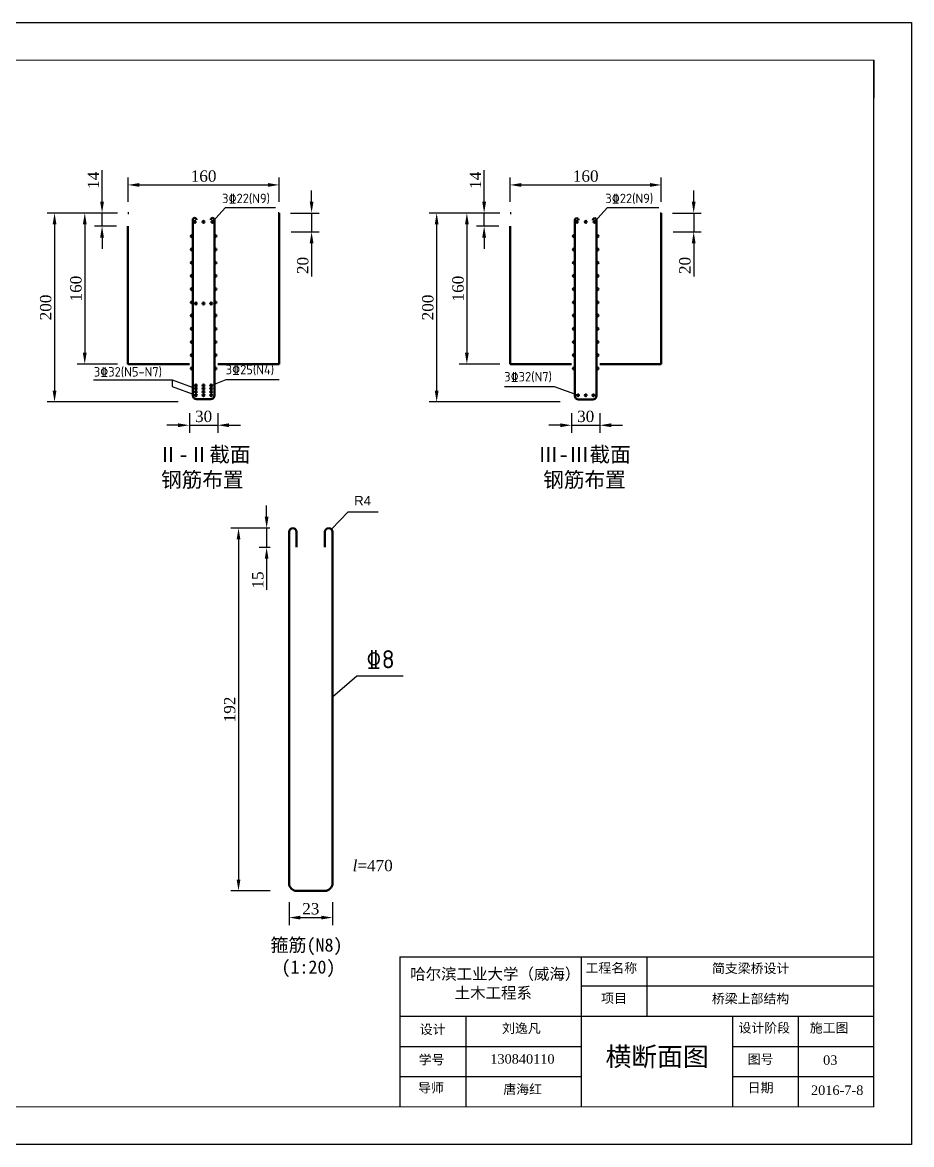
# Model space of a CAD drawing. Header units: millimetres. Extents: x -13981 to -5210, y -1943 to 2439.
# Drawn here: x -6511.5 to -6276.3, y 1072.5 to 1369.5 of the extents above; entities that cross this region are included whole.
import ezdxf

# ---------------------------------------------------------------- set-up
doc = ezdxf.new("R2010")
doc.units = ezdxf.units.MM
doc.linetypes.add('CENTER', pattern=[50.8, 31.75, -6.35, 6.35, -6.35])
doc.layers.get('0').update_dxf_attribs({"lineweight": 50})
doc.layers.add('图层1', color=7, linetype='CENTER')
doc.layers.add('图框', color=7, linetype='Continuous')
doc.layers.add('图层3', color=7, linetype='Continuous', lineweight=50)
doc.layers.add('注释 cm', color=7, linetype='Continuous', lineweight=25)
doc.styles.add('Annotative', font='arial.ttf')
doc.styles.get("Standard").update_dxf_attribs({"font": 'times.ttf'})
doc.styles.add('样式 1', font='tssdeng.shx', dxfattribs={"bigfont": 'gbcbig.shx'})
doc.dimstyles.new('副本 CM (1-400)', dxfattribs={"dimtxt": 3, "dimasz": 3, "dimexe": 2, "dimexo": 3, "dimgap": 0.8, "dimtad": 1, "dimdec": 1, "dimlfac": 4, "dimdsep": 46, "dimtxsty": 'Standard', "dimcen": 2.5, "dimadec": 0, "dimazin": 0, "dimtfac": 1, "dimtdec": 1, "dimtmove": 0, "dimatfit": 3, "dimfxl": 1, "dimarcsym": 0})
doc.dimstyles.new('副本CM 1-200', dxfattribs={"dimtxt": 3, "dimasz": 3, "dimexe": 2, "dimexo": 5, "dimgap": 0.8, "dimtad": 1, "dimdec": 1, "dimlfac": 2, "dimdsep": 46, "dimtxsty": 'Standard', "dimcen": 2.5, "dimadec": 0, "dimazin": 0, "dimtfac": 1, "dimtdec": 1, "dimtmove": 0, "dimatfit": 3, "dimfxl": 1, "dimarcsym": 0})

# ---------------------------------------------------------------- blocks, each defined once
blk = doc.blocks.new('*D105')
at = {"layer": '注释 cm', "color": 0, "lineweight": -2, "transparency": 16777216}
for p, q in [((-6490.49, 1322.07), (-6490.49, 1330.43)), ((-6486.37, 1319.07), (-6492.49, 1319.07)), ((-6490.49, 1315.57), (-6490.49, 1319.07)), ((-6486.62, 1315.57), (-6492.49, 1315.57)), ((-6490.49, 1312.57), (-6490.49, 1309.57))]:
    blk.add_line(p, q, dxfattribs=at)
at = {"layer": '注释 cm', "color": 0, "transparency": 16777216}
for points in [[(-6490.99, 1322.07), (-6489.99, 1322.07), (-6490.49, 1319.07)], [(-6490.99, 1312.57), (-6489.99, 1312.57), (-6490.49, 1315.57)]]:
    blk.add_solid(points, dxfattribs=at)
at = {"layer": '注释 cm', "color": 0, "transparency": 16777216, "insert": (-6492.79, 1327.75), "char_height": 3, "attachment_point": 5, "rotation": 90}
blk.add_mtext('14', dxfattribs=at)
blk = doc.blocks.new('*D106')
at = {"layer": '注释 cm', "color": 0, "lineweight": -2, "transparency": 16777216}
for p, q in [((-6486.37, 1319.07), (-6497.06, 1319.07)), ((-6495.06, 1316.07), (-6495.06, 1282.07)), ((-6486.37, 1279.07), (-6497.06, 1279.07))]:
    blk.add_line(p, q, dxfattribs=at)
at = {"layer": '注释 cm', "color": 0, "transparency": 16777216}
for points in [[(-6495.56, 1316.07), (-6494.56, 1316.07), (-6495.06, 1319.07)], [(-6495.56, 1282.07), (-6494.56, 1282.07), (-6495.06, 1279.07)]]:
    blk.add_solid(points, dxfattribs=at)
at = {"layer": '注释 cm', "color": 0, "transparency": 16777216, "insert": (-6497.39, 1299.07), "char_height": 3, "attachment_point": 5, "rotation": 90}
blk.add_mtext('160', dxfattribs=at)
blk = doc.blocks.new('*D107')
at = {"layer": '注释 cm', "color": 0, "lineweight": -2, "transparency": 16777216}
for p, q in [((-6486.5, 1319.07), (-6505.05, 1319.07)), ((-6503.05, 1316.07), (-6503.05, 1272.07)), ((-6470.37, 1269.07), (-6505.05, 1269.07))]:
    blk.add_line(p, q, dxfattribs=at)
at = {"layer": '注释 cm', "color": 0, "transparency": 16777216}
for points in [[(-6503.55, 1316.07), (-6502.55, 1316.07), (-6503.05, 1319.07)], [(-6503.55, 1272.07), (-6502.55, 1272.07), (-6503.05, 1269.07)]]:
    blk.add_solid(points, dxfattribs=at)
at = {"layer": '注释 cm', "color": 0, "transparency": 16777216, "insert": (-6505.38, 1294.07), "char_height": 3, "attachment_point": 5, "rotation": 90}
blk.add_mtext('200', dxfattribs=at)
blk = doc.blocks.new('*D108')
at = {"layer": '注释 cm', "color": 0, "lineweight": -2, "transparency": 16777216}
for p, q in [((-6483.62, 1322.07), (-6483.62, 1328.5)), ((-6443.62, 1322.07), (-6443.62, 1328.5)), ((-6480.62, 1326.5), (-6446.62, 1326.5))]:
    blk.add_line(p, q, dxfattribs=at)
at = {"layer": '注释 cm', "color": 0, "transparency": 16777216}
for points in [[(-6480.62, 1327), (-6480.62, 1326), (-6483.62, 1326.5)], [(-6446.62, 1327), (-6446.62, 1326), (-6443.62, 1326.5)]]:
    blk.add_solid(points, dxfattribs=at)
at = {"layer": '注释 cm', "color": 0, "transparency": 16777216, "insert": (-6463.62, 1328.83), "char_height": 3, "attachment_point": 5}
blk.add_mtext('160', dxfattribs=at)
blk = doc.blocks.new('*D109')
at = {"layer": '注释 cm', "color": 0, "lineweight": -2, "transparency": 16777216}
for p, q in [((-6467.37, 1266.07), (-6467.37, 1260.9)), ((-6459.87, 1266.07), (-6459.87, 1260.9)), ((-6470.37, 1262.9), (-6473.37, 1262.9)), ((-6467.37, 1262.9), (-6459.87, 1262.9)), ((-6456.87, 1262.9), (-6453.87, 1262.9))]:
    blk.add_line(p, q, dxfattribs=at)
at = {"layer": '注释 cm', "color": 0, "transparency": 16777216}
for points in [[(-6470.37, 1263.4), (-6470.37, 1262.4), (-6467.37, 1262.9)], [(-6456.87, 1263.4), (-6456.87, 1262.4), (-6459.87, 1262.9)]]:
    blk.add_solid(points, dxfattribs=at)
at = {"layer": '注释 cm', "color": 0, "transparency": 16777216, "insert": (-6463.62, 1265.22), "char_height": 3, "attachment_point": 5}
blk.add_mtext('30', dxfattribs=at)
blk = doc.blocks.new('*D110')
at = {"layer": '注释 cm', "color": 0, "lineweight": -2, "transparency": 16777216}
for p, q in [((-6435.05, 1322.07), (-6435.05, 1325.07)), ((-6440.62, 1319.07), (-6433.05, 1319.07)), ((-6435.05, 1319.07), (-6435.05, 1314.07)), ((-6440.48, 1314.07), (-6433.05, 1314.07)), ((-6435.05, 1311.07), (-6435.05, 1302.3))]:
    blk.add_line(p, q, dxfattribs=at)
at = {"layer": '注释 cm', "color": 0, "transparency": 16777216}
for points in [[(-6435.55, 1322.07), (-6434.55, 1322.07), (-6435.05, 1319.07)], [(-6435.55, 1311.07), (-6434.55, 1311.07), (-6435.05, 1314.07)]]:
    blk.add_solid(points, dxfattribs=at)
at = {"layer": '注释 cm', "color": 0, "transparency": 16777216, "insert": (-6437.37, 1305.18), "char_height": 3, "attachment_point": 5, "rotation": 90}
blk.add_mtext('20', dxfattribs=at)
blk = doc.blocks.new('*D111')
at = {"layer": '注释 cm', "color": 0, "lineweight": -2, "transparency": 16777216}
for p, q in [((-6389.4, 1322.07), (-6389.4, 1330.43)), ((-6385.28, 1319.07), (-6391.4, 1319.07)), ((-6389.4, 1315.57), (-6389.4, 1319.07)), ((-6385.53, 1315.57), (-6391.4, 1315.57)), ((-6389.4, 1312.57), (-6389.4, 1309.57))]:
    blk.add_line(p, q, dxfattribs=at)
at = {"layer": '注释 cm', "color": 0, "transparency": 16777216}
for points in [[(-6389.9, 1322.07), (-6388.9, 1322.07), (-6389.4, 1319.07)], [(-6389.9, 1312.57), (-6388.9, 1312.57), (-6389.4, 1315.57)]]:
    blk.add_solid(points, dxfattribs=at)
at = {"layer": '注释 cm', "color": 0, "transparency": 16777216, "insert": (-6391.7, 1327.75), "char_height": 3, "attachment_point": 5, "rotation": 90}
blk.add_mtext('14', dxfattribs=at)
blk = doc.blocks.new('*D112')
at = {"layer": '注释 cm', "color": 0, "lineweight": -2, "transparency": 16777216}
for p, q in [((-6385.28, 1319.07), (-6395.97, 1319.07)), ((-6393.97, 1316.07), (-6393.97, 1282.07)), ((-6385.28, 1279.07), (-6395.97, 1279.07))]:
    blk.add_line(p, q, dxfattribs=at)
at = {"layer": '注释 cm', "color": 0, "transparency": 16777216}
for points in [[(-6394.47, 1316.07), (-6393.47, 1316.07), (-6393.97, 1319.07)], [(-6394.47, 1282.07), (-6393.47, 1282.07), (-6393.97, 1279.07)]]:
    blk.add_solid(points, dxfattribs=at)
at = {"layer": '注释 cm', "color": 0, "transparency": 16777216, "insert": (-6396.3, 1299.07), "char_height": 3, "attachment_point": 5, "rotation": 90}
blk.add_mtext('160', dxfattribs=at)
blk = doc.blocks.new('*D113')
at = {"layer": '注释 cm', "color": 0, "lineweight": -2, "transparency": 16777216}
for p, q in [((-6385.41, 1319.07), (-6403.96, 1319.07)), ((-6401.96, 1316.07), (-6401.96, 1272.07)), ((-6369.28, 1269.07), (-6403.96, 1269.07))]:
    blk.add_line(p, q, dxfattribs=at)
at = {"layer": '注释 cm', "color": 0, "transparency": 16777216}
for points in [[(-6402.46, 1316.07), (-6401.46, 1316.07), (-6401.96, 1319.07)], [(-6402.46, 1272.07), (-6401.46, 1272.07), (-6401.96, 1269.07)]]:
    blk.add_solid(points, dxfattribs=at)
at = {"layer": '注释 cm', "color": 0, "transparency": 16777216, "insert": (-6404.29, 1294.07), "char_height": 3, "attachment_point": 5, "rotation": 90}
blk.add_mtext('200', dxfattribs=at)
blk = doc.blocks.new('*D114')
at = {"layer": '注释 cm', "color": 0, "lineweight": -2, "transparency": 16777216}
for p, q in [((-6382.53, 1322.07), (-6382.53, 1328.5)), ((-6342.53, 1322.07), (-6342.53, 1328.5)), ((-6379.53, 1326.5), (-6345.53, 1326.5))]:
    blk.add_line(p, q, dxfattribs=at)
at = {"layer": '注释 cm', "color": 0, "transparency": 16777216}
for points in [[(-6379.53, 1327), (-6379.53, 1326), (-6382.53, 1326.5)], [(-6345.53, 1327), (-6345.53, 1326), (-6342.53, 1326.5)]]:
    blk.add_solid(points, dxfattribs=at)
at = {"layer": '注释 cm', "color": 0, "transparency": 16777216, "insert": (-6362.53, 1328.83), "char_height": 3, "attachment_point": 5}
blk.add_mtext('160', dxfattribs=at)
blk = doc.blocks.new('*D115')
at = {"layer": '注释 cm', "color": 0, "lineweight": -2, "transparency": 16777216}
for p, q in [((-6366.28, 1266.07), (-6366.28, 1260.9)), ((-6358.78, 1266.07), (-6358.78, 1260.9)), ((-6369.28, 1262.9), (-6372.28, 1262.9)), ((-6366.28, 1262.9), (-6358.78, 1262.9)), ((-6355.78, 1262.9), (-6352.78, 1262.9))]:
    blk.add_line(p, q, dxfattribs=at)
at = {"layer": '注释 cm', "color": 0, "transparency": 16777216}
for points in [[(-6369.28, 1263.4), (-6369.28, 1262.4), (-6366.28, 1262.9)], [(-6355.78, 1263.4), (-6355.78, 1262.4), (-6358.78, 1262.9)]]:
    blk.add_solid(points, dxfattribs=at)
at = {"layer": '注释 cm', "color": 0, "transparency": 16777216, "insert": (-6362.53, 1265.22), "char_height": 3, "attachment_point": 5}
blk.add_mtext('30', dxfattribs=at)
blk = doc.blocks.new('*D116')
at = {"layer": '注释 cm', "color": 0, "lineweight": -2, "transparency": 16777216}
for p, q in [((-6333.96, 1322.07), (-6333.96, 1325.07)), ((-6339.53, 1319.07), (-6331.96, 1319.07)), ((-6333.96, 1319.07), (-6333.96, 1314.07)), ((-6339.39, 1314.07), (-6331.96, 1314.07)), ((-6333.96, 1311.07), (-6333.96, 1302.3))]:
    blk.add_line(p, q, dxfattribs=at)
at = {"layer": '注释 cm', "color": 0, "transparency": 16777216}
for points in [[(-6334.46, 1322.07), (-6333.46, 1322.07), (-6333.96, 1319.07)], [(-6334.46, 1311.07), (-6333.46, 1311.07), (-6333.96, 1314.07)]]:
    blk.add_solid(points, dxfattribs=at)
at = {"layer": '注释 cm', "color": 0, "transparency": 16777216, "insert": (-6336.28, 1305.18), "char_height": 3, "attachment_point": 5, "rotation": 90}
blk.add_mtext('20', dxfattribs=at)
blk = doc.blocks.new('*D158')
at = {"layer": '注释 cm', "color": 0, "lineweight": -2, "transparency": 16777216}
for p, q in [((-6446.94, 1238.66), (-6446.94, 1241.66)), ((-6446.11, 1235.66), (-6448.94, 1235.66)), ((-6446.94, 1235.66), (-6446.94, 1230.56)), ((-6446.01, 1230.56), (-6448.94, 1230.56)), ((-6446.94, 1227.56), (-6446.94, 1219.35))]:
    blk.add_line(p, q, dxfattribs=at)
at = {"layer": '注释 cm', "color": 0, "transparency": 16777216}
for points in [[(-6447.44, 1238.66), (-6446.44, 1238.66), (-6446.94, 1235.66)], [(-6447.44, 1227.56), (-6446.44, 1227.56), (-6446.94, 1230.56)]]:
    blk.add_solid(points, dxfattribs=at)
at = {"layer": '注释 cm', "color": 0, "transparency": 16777216, "insert": (-6449.27, 1221.95), "char_height": 3, "attachment_point": 5, "rotation": 90}
blk.add_mtext('15', dxfattribs=at)
blk = doc.blocks.new('*D159')
at = {"layer": '注释 cm', "color": 0, "lineweight": -2, "transparency": 16777216}
for p, q in [((-6446.11, 1235.66), (-6456.38, 1235.66)), ((-6454.38, 1232.66), (-6454.38, 1142.66)), ((-6446.01, 1139.66), (-6456.38, 1139.66))]:
    blk.add_line(p, q, dxfattribs=at)
at = {"layer": '注释 cm', "color": 0, "transparency": 16777216}
for points in [[(-6454.88, 1232.66), (-6453.88, 1232.66), (-6454.38, 1235.66)], [(-6454.88, 1142.66), (-6453.88, 1142.66), (-6454.38, 1139.66)]]:
    blk.add_solid(points, dxfattribs=at)
at = {"layer": '注释 cm', "color": 0, "transparency": 16777216, "insert": (-6456.71, 1187.66), "char_height": 3, "attachment_point": 5, "rotation": 90}
blk.add_mtext('192', dxfattribs=at)
blk = doc.blocks.new('*D160')
at = {"layer": '注释 cm', "color": 0, "lineweight": -2, "transparency": 16777216}
for p, q in [((-6441.01, 1136.66), (-6441.01, 1130.58)), ((-6429.51, 1136.66), (-6429.51, 1130.58)), ((-6438.01, 1132.58), (-6432.51, 1132.58))]:
    blk.add_line(p, q, dxfattribs=at)
at = {"layer": '注释 cm', "color": 0, "transparency": 16777216}
for points in [[(-6438.01, 1133.08), (-6438.01, 1132.08), (-6441.01, 1132.58)], [(-6432.51, 1133.08), (-6432.51, 1132.08), (-6429.51, 1132.58)]]:
    blk.add_solid(points, dxfattribs=at)
at = {"layer": '注释 cm', "color": 0, "transparency": 16777216, "insert": (-6435.26, 1134.9), "char_height": 3, "attachment_point": 5}
blk.add_mtext('23', dxfattribs=at)

msp = doc.modelspace()

# ---------------------------------------------------------------- linework, layer by layer
for p, q in [((-6483.6214, 1319.0724), (-6483.3714, 1319.0724)), ((-6443.6214, 1319.0724), (-6443.8714, 1319.0724)), ((-6443.6214, 1319.0724), (-6443.6214, 1315.5724)), ((-6382.5321, 1319.0724), (-6382.2821, 1319.0724)), ((-6342.5321, 1319.0724), (-6342.7821, 1319.0724)), ((-6342.5321, 1319.0724), (-6342.5321, 1315.5724)), ((-6466.4964, 1270.7777), (-6466.4964, 1317.2777)), ((-6460.7464, 1270.7777), (-6460.7464, 1317.2777)), ((-6365.4071, 1270.6973), (-6365.4071, 1317.1973)), ((-6359.6571, 1270.6973), (-6359.6571, 1317.1973)), ((-6483.6214, 1315.5724), (-6483.6214, 1279.0724)), ((-6443.6214, 1315.5724), (-6443.6214, 1279.0724)), ((-6382.5321, 1315.5724), (-6382.5321, 1279.0724)), ((-6342.5321, 1315.5724), (-6342.5321, 1279.0724)), ((-6483.6214, 1279.0724), (-6468.7107, 1279.0724)), ((-6468.7107, 1279.0724), (-6467.3714, 1279.0724)), ((-6458.5321, 1279.0724), (-6459.8714, 1279.0724)), ((-6443.6214, 1279.0724), (-6458.5321, 1279.0724)), ((-6382.5321, 1279.0724), (-6367.6214, 1279.0724)), ((-6367.6214, 1279.0724), (-6366.2821, 1279.0724)), ((-6357.4428, 1279.0724), (-6358.7821, 1279.0724)), ((-6342.5321, 1279.0724), (-6357.4428, 1279.0724)), ((-6465.4964, 1269.7777), (-6461.7464, 1269.7777)), ((-6364.4071, 1269.6973), (-6360.6571, 1269.6973)), ((-6441.0148, 1141.6631), (-6441.0148, 1234.6631)), ((-6439.0148, 1234.6631), (-6439.0148, 1230.6631)), ((-6431.5148, 1234.6631), (-6431.5148, 1230.6631)), ((-6429.5148, 1141.6631), (-6429.5148, 1234.6631)), ((-6439.0148, 1139.6631), (-6431.5148, 1139.6631))]:
    msp.add_line(p, q)
for centre in [(-6465.9514, 1316.7334), (-6463.6214, 1316.7334), (-6461.2914, 1316.7334), (-6364.8621, 1316.7334), (-6362.5321, 1316.7334), (-6360.2021, 1316.7334), (-6466.7538, 1312.9242), (-6460.489, 1312.9242), (-6365.6645, 1312.9242), (-6359.3997, 1312.9242), (-6466.7538, 1309.4242), (-6460.489, 1309.4242), (-6365.6645, 1309.4242), (-6359.3997, 1309.4242), (-6466.7538, 1305.9242), (-6460.489, 1305.9242), (-6365.6645, 1305.9242), (-6359.3997, 1305.9242), (-6466.7538, 1302.4242), (-6460.489, 1302.4242), (-6365.6645, 1302.4242), (-6359.3997, 1302.4242), (-6466.7538, 1298.9242), (-6460.489, 1298.9242), (-6365.6645, 1298.9242), (-6359.3997, 1298.9242), (-6466.7538, 1295.4242), (-6466.7538, 1295.4242), (-6465.6514, 1295.1249), (-6463.6214, 1295.1249), (-6461.5914, 1295.1249), (-6460.489, 1295.4242), (-6460.489, 1295.4242), (-6365.6645, 1295.4242), (-6365.6645, 1295.4242), (-6359.3997, 1295.4242), (-6359.3997, 1295.4242), (-6466.7538, 1291.9242), (-6460.489, 1291.9242), (-6365.6645, 1291.9242), (-6359.3997, 1291.9242), (-6466.7538, 1288.4242), (-6460.489, 1288.4242), (-6365.6645, 1288.4242), (-6359.3997, 1288.4242), (-6466.7538, 1284.9242), (-6460.489, 1284.9242), (-6365.6645, 1284.9242), (-6359.3997, 1284.9242), (-6466.7538, 1281.4242), (-6460.489, 1281.4242), (-6365.6645, 1281.4242), (-6359.3997, 1281.4242), (-6466.7538, 1277.9242), (-6460.489, 1277.9242), (-6365.6645, 1277.9242), (-6359.3997, 1277.9242), (-6465.6514, 1273.4149), (-6465.6514, 1272.6124), (-6465.6514, 1271.7174), (-6463.6214, 1273.4149), (-6463.6214, 1272.6124), (-6463.6214, 1271.7174), (-6461.5914, 1273.4149), (-6461.5914, 1272.6124), (-6461.5914, 1271.7174), (-6465.6514, 1270.8224), (-6463.6214, 1270.8224), (-6461.5914, 1270.8224), (-6364.5621, 1270.8224), (-6362.5321, 1270.8224), (-6360.5021, 1270.8224)]:
    msp.add_circle(centre, 0.25)
for centre, radius, start, end in [((-6465.9964, 1317.2777), 0.5, 90, 180), ((-6465.9964, 1317.2777), 0.5, 0, 90), ((-6461.2464, 1317.2777), 0.5, 90, 180), ((-6461.2464, 1317.2777), 0.5, 0, 90), ((-6364.9071, 1317.1973), 0.5, 90, 180), ((-6364.9071, 1317.1973), 0.5, 0, 90), ((-6360.1571, 1317.1973), 0.5, 90, 180), ((-6360.1571, 1317.1973), 0.5, 0, 90), ((-6465.4964, 1270.7777), 1, 180, 270), ((-6461.7464, 1270.7777), 1, 270, 0), ((-6364.4071, 1270.6973), 1, 180, 270), ((-6360.6571, 1270.6973), 1, 270, 0), ((-6440.0148, 1234.6631), 1, 90, 180), ((-6440.0148, 1234.6631), 1, 0, 90), ((-6430.5148, 1234.6631), 1, 90, 180), ((-6430.5148, 1234.6631), 1, 0, 90), ((-6439.0148, 1141.6631), 2, 180, 270), ((-6431.5148, 1141.6631), 2, 270, 0)]:
    msp.add_arc(centre, radius, start, end)
at = {"layer": '图层1'}
for p, q in [((-6466.0989, 1270.8224), (-6466.0989, 1270.8224)), ((-6365.0096, 1270.8224), (-6365.0096, 1270.8224))]:
    msp.add_line(p, q, dxfattribs=at)
at = {"layer": '图框', "ltscale": 3}
for p, q in [((-6286.325, 1359.5095), (-6286.325, 1349.5095)), ((-6411.7328, 1122.1764), (-6286.325, 1122.1764)), ((-6411.7328, 1122.1764), (-6411.7328, 1082.5095)), ((-6363.7285, 1122.1764), (-6363.7285, 1082.5095)), ((-6346.325, 1122.1764), (-6346.325, 1106.5029)), ((-6363.7285, 1114.5007), (-6286.325, 1114.5007)), ((-6411.7328, 1106.5029), (-6286.325, 1106.5029)), ((-6394.2296, 1106.5029), (-6394.2296, 1082.5095)), ((-6323.7285, 1106.5029), (-6323.7285, 1082.5095)), ((-6306.325, 1106.5029), (-6306.325, 1082.5095)), ((-6411.7328, 1098.5051), (-6363.7285, 1098.5051)), ((-6411.7328, 1098.5051), (-6376.325, 1098.5051)), ((-6323.7285, 1098.5051), (-6286.325, 1098.5051)), ((-6411.7328, 1090.5073), (-6363.7285, 1090.5073)), ((-6411.7328, 1090.5073), (-6376.325, 1090.5073)), ((-6323.7285, 1090.5073), (-6286.325, 1090.5073))]:
    msp.add_line(p, q, dxfattribs=at)
msp.add_lwpolyline([(-6696.325, 1369.5095), (-6276.325, 1369.5095), (-6276.325, 1072.5095), (-6696.325, 1072.5095)], close=True, dxfattribs=at)
at = {"layer": '图框', "ltscale": 3, "const_width": 0.32}
msp.add_lwpolyline([(-6666.325, 1082.5095), (-6286.325, 1082.5095), (-6286.325, 1359.5095), (-6666.325, 1359.5095)], close=True, dxfattribs=at)
at = {"layer": '注释 cm'}
for p, q in [((-6461.2914, 1316.7334), (-6457.8313, 1320.5415)), ((-6457.8313, 1320.5415), (-6444.6079, 1320.5415)), ((-6360.2021, 1316.7334), (-6356.742, 1320.5415)), ((-6356.742, 1320.5415), (-6343.1587, 1320.5415)), ((-6492.7638, 1274.9319), (-6471.9298, 1274.9319)), ((-6471.9298, 1274.9319), (-6465.6514, 1272.6124)), ((-6471.9298, 1274.9319), (-6471.9298, 1273.1419)), ((-6461.5914, 1273.4149), (-6457.6675, 1275.0205)), ((-6457.6675, 1275.0205), (-6443.5963, 1275.0205)), ((-6471.9298, 1273.1419), (-6465.6514, 1270.8224)), ((-6383.9791, 1273.1419), (-6370.8404, 1273.1419)), ((-6370.8404, 1273.1419), (-6364.5621, 1270.8224)), ((-6429.8077, 1235.3702), (-6425.3662, 1239.995)), ((-6425.3662, 1239.995), (-6417.408, 1239.995)), ((-6423.1075, 1196.4588), (-6429.5148, 1190.9118)), ((-6410.8282, 1196.4588), (-6423.1075, 1196.4588))]:
    msp.add_line(p, q, dxfattribs=at)

# ---------------------------------------------------------------- texts
at = {"attachment_point": 1}
for s, width, insert, char_height in [('{\\fTimes New Roman|b0|i1|c0|p18;l}=470', 38.871898, (-6424.1964, 1147.8522), 3), ('\\pi5.0872;{\\fSimSun|b0|i0|c134|p2;箍筋\\fSimSun|b0|i0|c0|p2;(N8)\\P\\pi8.0006;(1:20)}', 28.847668, (-6451.0244, 1127.0895), 3.5)]:
    msp.add_mtext_dynamic_manual_height_columns(s, width=width, gutter_width=12.5, heights=[0], dxfattribs=dict(at, insert=insert, char_height=char_height))
at = {"layer": '图层3', "char_height": 4, "attachment_point": 1}
for s, insert in [('\\pi26.332;{\\fSimSun|b0|i0|c134|p2;Ⅱ-Ⅱ截面\\fSimSun|b0|i0|c0|p2;\\P\\pi27.226;\\fSimSun|b0|i0|c134|p2;钢筋布置}', (-6502.088, 1257.1569)), ('\\pi25.83;{\\fSimSun|b0|i0|c134|p2;Ⅲ\\fSimSun|b0|i0|c0|p2;-\\fSimSun|b0|i0|c134|p2;Ⅲ截面\\fSimSun|b0|i0|c0|p2;\\P\\pi27.226;\\fSimSun|b0|i0|c134|p2;钢筋布置}', (-6400.9986, 1257.1569))]:
    msp.add_mtext_dynamic_manual_height_columns(s, width=76.955388, gutter_width=40, heights=[0], dxfattribs=dict(at, insert=insert))
at = {"layer": '注释 cm', "style": '样式 1'}
for s, height, p in [('3%%13222(N9)', 2.5, (-6458.7209, 1321.6786)), ('3%%13222(N9)', 2.5, (-6357.3316, 1321.6786)), ('3%%13232(N5-N7)', 2.5, (-6492.6558, 1275.787)), ('3%%13225(N4)', 2.5, (-6457.7713, 1276.3664)), ('3%%13232(N7)', 2.5, (-6384.0828, 1274.4878)), ('%%1328', 4.8, (-6420.6259, 1198.5571))]:
    msp.add_text(s, height=height, dxfattribs=at).set_placement(p)
at = {"layer": '注释 cm', "insert": (-6423.7839, 1244.1809), "char_height": 2.5, "attachment_point": 1, "style": 'Annotative'}
msp.add_mtext_dynamic_manual_height_columns('R4', width=8.004732, gutter_width=12.5, heights=[0], dxfattribs=at)
at = {"layer": '注释 cm', "attachment_point": 1}
for s, width, gutter_width, insert, char_height in [('{\\fSimSun|b0|i0|c134|p2;工程名称}', 14.304433, 40, (-6362.5713, 1120.4977), 2.5), ('{\\fSimSun|b0|i0|c134|p2;简支梁桥设计}', 57.898008, 40, (-6329.119, 1120.3992), 2.5), ('\\pi0.8556;{\\fSimSun|b0|i0|c134|p2;哈尔滨工业大学（威海）\\P\\pi12.613;土木工程系}', 46.091087, 40, (-6409.8177, 1119.1687), 3), ('{\\fSimSun|b0|i0|c134|p2;项目}', 7.702726, 12.5, (-6358.441, 1112.4953), 2.5), ('{\\fSimSun|b0|i0|c134|p2;桥梁上部结构}', 28.519682, 12.5, (-6329.1505, 1112.3828), 2.5), ('{\\fSimSun|b0|i0|c134|p2;刘逸凡}', 18.108175, 12.5, (-6384.6573, 1104.5276), 2.5), ('{\\fSimSun|b0|i0|c134|p2;设计阶段}', 15.775389, 12.5, (-6322.1004, 1104.66), 2.5), ('{\\fSimSun|b0|i0|c134|p2;施工图}', 14.235646, 12.5, (-6303.2551, 1104.66), 2.5), ('{\\fSimSun|b0|i0|c134|p2;设计}', 13.91897, 12.5, (-6406.4506, 1104.2682), 2.5), ('{\\fSimSun|b0|i0|c134|p2;横断面图}', 29.630233, 12.5, (-6357.2784, 1098.2767), 5), ('{\\fSimSun|b0|i0|c134|p2;学号}', 8.243271, 12.5, (-6406.7045, 1096.2328), 2.5), ('130840110', 12.567609, 12.5, (-6387.7654, 1096.4249), 2.5), ('{\\fSimSun|b0|i0|c134|p2;图号}', 8.270233, 12.5, (-6319.666, 1096.3704), 2.5), ('03', 10.547596, 12.5, (-6299.7215, 1096.1154), 2.5), ('{\\fSimSun|b0|i0|c134|p2;导师}', 7.837865, 12.5, (-6406.8738, 1088.7895), 2.5), ('{\\fSimSun|b0|i0|c134|p2;唐海红}', 15.100447, 12.5, (-6384.3246, 1088.4066), 2.5), ('{\\fSimSun|b0|i0|c134|p2;日期}', 7.863503, 12.5, (-6319.66, 1088.8081), 2.5), ('{\\fTimes New Roman|b0|i0|c0|p18;2016-7-8}', 13.827103, 12.5, (-6302.9123, 1088.1436), 2.5)]:
    msp.add_mtext_dynamic_manual_height_columns(s, width=width, gutter_width=gutter_width, heights=[0], dxfattribs=dict(at, insert=insert, char_height=char_height))

# ---------------------------------------------------------------- dimensions: what is measured, and where the dimension line sits
at = {"layer": '注释 cm'}
for base, p1, p2, angle, dimstyle, picture, middle in [((-6443.6214, 1326.4997), (-6483.6214, 1319.0724), (-6443.6214, 1319.0724), 180, '副本 CM (1-400)', '*D108', (-6463.6214, 1328.8256)), ((-6342.5321, 1326.4997), (-6382.5321, 1319.0724), (-6342.5321, 1319.0724), 180, '副本 CM (1-400)', '*D114', (-6362.5321, 1328.8256)), ((-6435.0468, 1314.0724), (-6443.6214, 1319.0724), (-6443.4829, 1314.0724), 90, '副本 CM (1-400)', '*D110', (-6437.3728, 1305.184)), ((-6333.9575, 1314.0724), (-6342.5321, 1319.0724), (-6342.3936, 1314.0724), 90, '副本 CM (1-400)', '*D116', (-6336.2835, 1305.184)), ((-6503.0498, 1269.0724), (-6483.4964, 1319.0724), (-6467.3714, 1269.0724), 270, '副本 CM (1-400)', '*D107', (-6505.3757, 1294.0724)), ((-6495.0626, 1279.0724), (-6483.3714, 1319.0724), (-6483.3714, 1279.0724), 90, '副本 CM (1-400)', '*D106', (-6497.3886, 1299.0724)), ((-6401.9605, 1269.0724), (-6382.4071, 1319.0724), (-6366.2821, 1269.0724), 270, '副本 CM (1-400)', '*D113', (-6404.2864, 1294.0724)), ((-6393.9733, 1279.0724), (-6382.2821, 1319.0724), (-6382.2821, 1279.0724), 90, '副本 CM (1-400)', '*D112', (-6396.2993, 1299.0724)), ((-6454.3812, 1139.6631), (-6441.1142, 1235.6631), (-6441.0127, 1139.6631), 90, '副本CM 1-200', '*D159', (-6456.7115, 1187.6631))]:
    dim = msp.add_linear_dim(base=base, p1=p1, p2=p2, angle=angle, dimstyle=dimstyle, dxfattribs=at)
    dim.commit()
    dim.dimension.update_dxf_attribs({"geometry": picture, "text_midpoint": middle})
for base, p1, p2, picture, middle in [((-6490.4901, 1315.5724), (-6483.3714, 1319.0724), (-6483.6214, 1315.5724), '*D105', (-6490.4901, 1327.7509)), ((-6389.4008, 1315.5724), (-6382.2821, 1319.0724), (-6382.5321, 1315.5724), '*D111', (-6389.4008, 1327.7509))]:
    dim = msp.add_linear_dim(base=base, p1=p1, p2=p2, angle=90, dimstyle='副本 CM (1-400)', dxfattribs=at)
    dim.commit()
    dim.dimension.update_dxf_attribs({"geometry": picture, "text_midpoint": middle, "dimtype": 160})
for base, p1, p2, dimstyle, picture, middle in [((-6459.8714, 1262.8966), (-6467.3714, 1269.0724), (-6459.8714, 1269.0724), '副本 CM (1-400)', '*D109', (-6463.6214, 1265.2225)), ((-6358.7821, 1262.8966), (-6366.2821, 1269.0724), (-6358.7821, 1269.0724), '副本 CM (1-400)', '*D115', (-6362.5321, 1265.2225)), ((-6429.5148, 1132.5778), (-6441.0148, 1141.6631), (-6429.5148, 1141.6631), '副本CM 1-200', '*D160', (-6435.2648, 1134.9038))]:
    dim = msp.add_linear_dim(base=base, p1=p1, p2=p2, dimstyle=dimstyle, dxfattribs=at)
    dim.commit()
    dim.dimension.update_dxf_attribs({"geometry": picture, "text_midpoint": middle})
dim = msp.add_linear_dim(base=(-6446.9432, 1230.5638), p1=(-6441.1142, 1235.6631), p2=(-6441.0148, 1230.5638), angle=90, text='15', dimstyle='副本CM 1-200', dxfattribs=at)
dim.commit()
dim.dimension.update_dxf_attribs({"geometry": '*D158', "text_midpoint": (-6449.2691, 1221.9545)})

doc.saveas('drawing.dxf')
